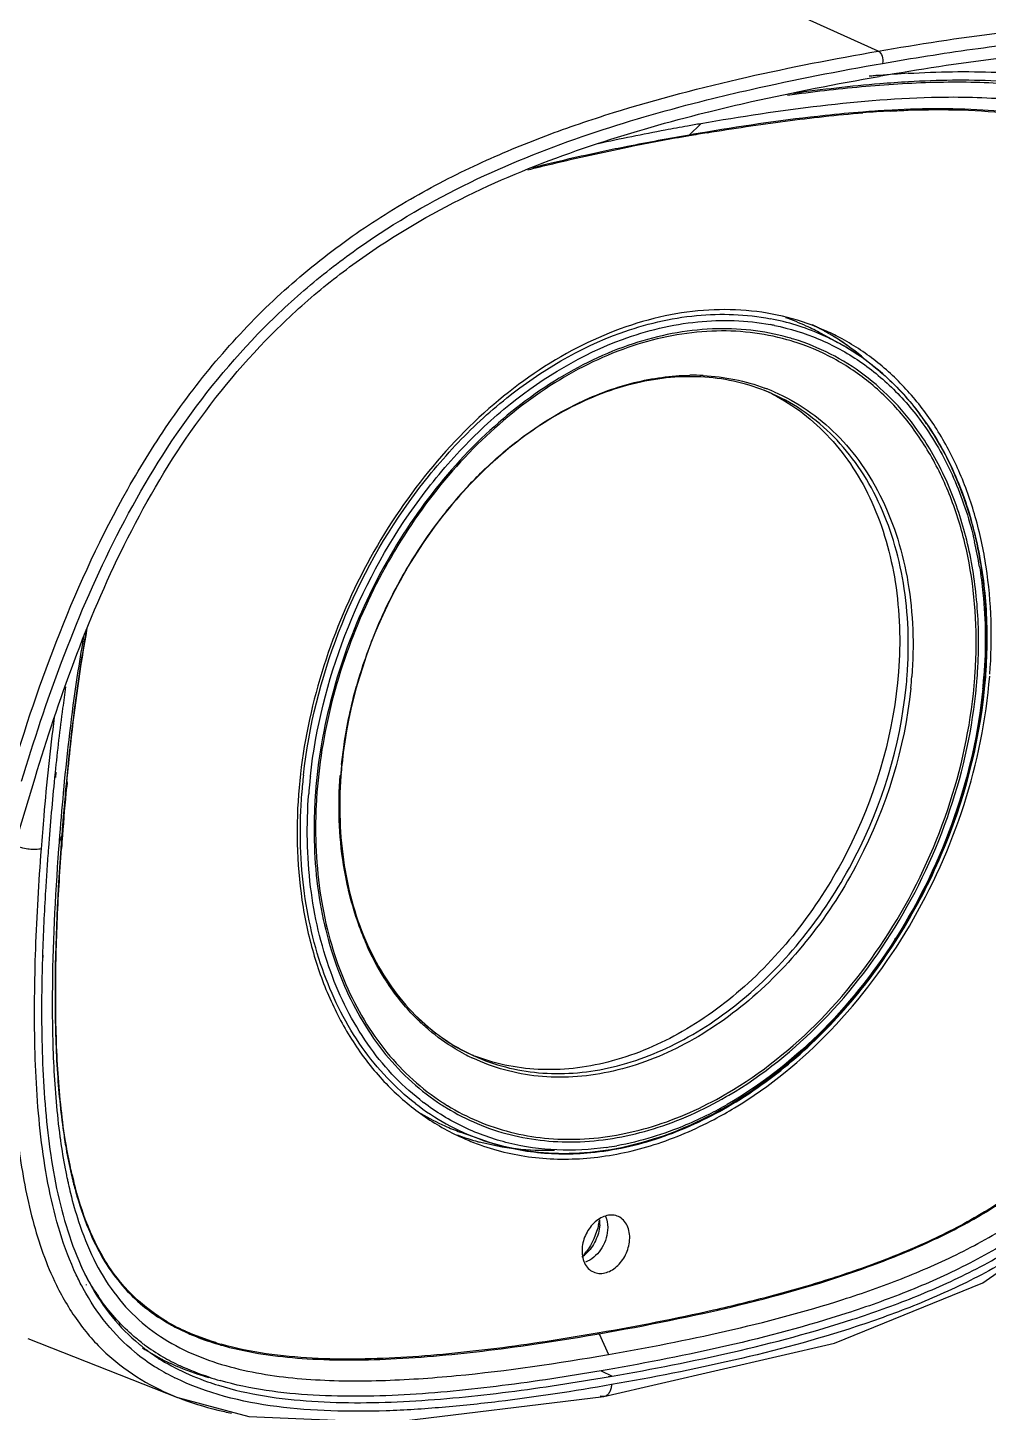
# Model space of a CAD drawing. Header units: millimetres. Extents: x 789 to 15176, y 607 to 3602.
# Drawn here: x 11409 to 11826, y 2578 to 3180 of the extents above; entities that cross this region are included whole.
import ezdxf

# ---------------------------------------------------------------- set-up
doc = ezdxf.new("R2010")
doc.units = ezdxf.units.MM
doc.layers.add('ASSEM_MEMBER_1', color=7, linetype='Continuous')

msp = doc.modelspace()

# ---------------------------------------------------------------- linework, layer by layer
at = {"layer": 'ASSEM_MEMBER_1', "color": 7, "linetype": 'Continuous'}
for p, q in [((11778.39, 3169.74), (11353.36, 3361.7)), ((11703.33, 3143.03), (11704.75, 3143.39)), ((11703.33, 3143.03), (11704.74, 3143.33)), ((11778.28, 3143.49), (11776.81, 3143.37)), ((11778.31, 3143.74), (11776.85, 3143.64)), ((11696.3, 3133.28), (11701.38, 3138.19)), ((11695.85, 3133.19), (11696.28, 3132.93)), ((11761.57, 3042.67), (11753.55, 3047.07)), ((11824.27, 2898.36), (11824.29, 2897.96)), ((11824.32, 2898.37), (11824.29, 2897.96)), ((11825.12, 2898.41), (11825.15, 2898.84)), ((11825.12, 2898.41), (11825.12, 2898.83)), ((11403.52, 2825.26), (11412.16, 2853.96)), ((11420.86, 2856.36), (11420.63, 2854.08)), ((11421.2, 2856.4), (11420.98, 2854.13)), ((11424.85, 2852.46), (11424.63, 2850.18)), ((11424.85, 2852.46), (11424.66, 2850.18)), ((11425.75, 2852.59), (11425.3, 2847.74)), ((11426.03, 2852.63), (11425.56, 2847.77)), ((11425.79, 2850), (11425.97, 2851.91)), ((11426.06, 2850.04), (11426.24, 2851.95)), ((11544.86, 2854.84), (11544.88, 2855.07)), ((11545.05, 2855.4), (11545, 2854.83)), ((11545.09, 2855.41), (11545.02, 2855.06)), ((11545.02, 2855.06), (11545.02, 2854.83)), ((11423.75, 2828.9), (11422.57, 2825.85)), ((11423.8, 2829.04), (11424.04, 2828.95)), ((11422.57, 2825.85), (11422.37, 2823.15)), ((11422.57, 2825.85), (11422.4, 2823.15)), ((11423.52, 2825.79), (11423.34, 2823.29)), ((11423.58, 2825.8), (11423.45, 2823.31)), ((11415.39, 2776.89), (11415.36, 2775.88)), ((11415.56, 2776.93), (11415.51, 2775.92)), ((11415.24, 2771.3), (11415.2, 2769.93)), ((11415.27, 2771.3), (11415.2, 2769.93)), ((11602.35, 2732.17), (11602.1, 2732.28)), ((11602.79, 2733.12), (11602.56, 2733.28)), ((11605.44, 2696.97), (11596.84, 2700.08)), ((11598.46, 2697.8), (11598.55, 2697.78)), ((11598.46, 2697.8), (11598.55, 2697.77)), ((11598.55, 2697.76), (11598.46, 2697.8)), ((11428.17, 2681.85), (11428.14, 2682)), ((11428.17, 2681.85), (11428.15, 2682.01)), ((11433.05, 2632.12), (11432.92, 2632.36)), ((11434.57, 2633.57), (11434.44, 2633.8)), ((11656.6, 2612.74), (11657.17, 2612.48)), ((11657.17, 2612.48), (11661.2, 2603.45)), ((11408.96, 2610.46), (11474.09, 2584.8)), ((11658.11, 2596.39), (11662.85, 2594.06)), ((11661.14, 2593.76), (11662.85, 2594.06)), ((11661.14, 2593.81), (11662.85, 2594.06)), ((11474.09, 2584.8), (11474.18, 2584.77)), ((11566.47, 2573.95), (11659.27, 2585.17)), ((11659.27, 2585.17), (11657.65, 2585.36))]:
    msp.add_line(p, q, dxfattribs=at)
for points in [[(11659.27, 2585.17), (11759.37, 2608.34), (11823.86, 2634.6), (11868.93, 2665.97), (11900.3, 2702.72), (11924.55, 2751.51), (11942.84, 2819.76), (11954.98, 2918)], [(11474.1, 2584.8), (11504.98, 2576.54), (11566.47, 2573.95)]]:
    msp.add_lwpolyline(points, dxfattribs=at)
for centre, radius, start, end in [((11827.63, 2570.83), 590.39, 94.93641, 95.17197), ((11826.28, 2586.48), 574.68, 94.71781, 94.93631), ((11822.33, 2636.31), 524.69, 93.37266, 94.73601), ((11812.65, 2623.21), 521.66, 93.93536, 94.50136), ((11810.8, 2647.65), 496.81, 93.13889, 94.50934), ((11809.96, 2662.78), 482, 93.34251, 93.76508), ((11911.53, 1928.99), 1227.33, 99.8592, 100.13355), ((11901.98, 1950.32), 1200.7, 99.49119, 99.86314), ((11888.75, 2024.46), 1125.39, 99.84636, 101.2375), ((11863.34, 2155.87), 991.22, 101.13408, 101.27681), ((11882.77, 2055.99), 1092.97, 99.82424, 101.12234), ((11902.18, 1948.71), 1201.99, 99.48817, 99.8634), ((11712.05, 2951.8), 103.5, 66.42319, 79.14271), ((11712.46, 2948.09), 104.58, 78.4971, 79.46297), ((11704.29, 2957.11), 102.56, 65.3073, 70.71727), ((11704.36, 2957.29), 102.37, 61.28175, 65.29993), ((11705.53, 2958.51), 102.35, 61.52018, 64.36683), ((11711.91, 2948.48), 99.56, 72.85479, 74.37494), ((11712.29, 2948.83), 100.18, 72.94658, 74.45751), ((11705.1, 2957.54), 103.41, 61.59513, 63.09761), ((11712.56, 2953.22), 102, 61.28191, 66.3678), ((11705.03, 2957.42), 103.56, 60.71487, 61.5952), ((11705.37, 2958.2), 102.7, 60.76348, 61.52112), ((11705.12, 2957.77), 103.2, 57.51767, 60.76113), ((11704.69, 2956.82), 104.24, 56.47598, 60.70916), ((11713.34, 2953.93), 103.31, 61.43566, 65.69393), ((11704.83, 2957.3), 103.75, 56.45198, 57.5192), ((11711.79, 2951.85), 103.57, 51.84781, 61.27206), ((11703.21, 2955.02), 106.54, 48.43413, 56.40625), ((11703.98, 2955.75), 105.53, 54.50099, 56.47876), ((11697.71, 2933.42), 95.48, 87.18983, 90.69569), ((11698.31, 2944.61), 83.51, 65.69583, 68.41143), ((11697.85, 2943.6), 84.61, 65.69159, 68.3361), ((11699.22, 2943.47), 85.28, 68.49249, 69.46425), ((11699.26, 2943.55), 85.19, 66.51176, 68.49218), ((11694.01, 2945.12), 84.81, 62.99169, 64.21752), ((11697.78, 2938.36), 123.12, 33.57238, 36.7546), ((11693.25, 2935.33), 128.56, 29.47196, 33.57878), ((11746.58, 2844.31), 200.09, 136.9939, 144.02251), ((11756.15, 2837.45), 211.86, 144.04236, 150.89474), ((11650.94, 2917.54), 173.74, 9.33848, 12.98846), ((11760.26, 2835.15), 216.58, 150.89232, 157.52129), ((11757.72, 2836.11), 213.86, 157.49651, 164.32994), ((11607.95, 2913.36), 212.98, 355.69778, 357.89598), ((11607.72, 2913.52), 214.25, 355.69778, 357.89598), ((11603.23, 2912.47), 188.26, 354.17846, 355.70066), ((11603.96, 2912.18), 189.58, 354.17846, 355.70066), ((11600.42, 2914.8), 224.5, 354.33684, 355.24535), ((11602.39, 2914.63), 222.52, 355.24601, 355.70295), ((11599.75, 2915.36), 226.01, 354.24565, 355.55179), ((11602.28, 2915.15), 223.47, 355.55393, 355.70315), ((11734.53, 2840.57), 190.2, 174.17983, 175.19244), ((11732.78, 2840.94), 188.3, 174.29765, 175.594), ((11734.88, 2840.74), 190.4, 174.13078, 174.29978), ((12594.62, 2736.2), 1179.89, 174.26622, 175.75076), ((11754.43, 2830.23), 227.08, 173.68557, 175.698), ((11754.22, 2830.2), 223.84, 174.33573, 175.70115), ((11755.91, 2830.04), 225.54, 173.96724, 174.33753), ((11757, 2829.92), 226.63, 173.70656, 173.96733), ((11732.76, 2840.72), 188.43, 175.19333, 175.63162), ((12629.21, 2735.86), 1209.98, 174.5784, 175.58609), ((12675.37, 2735.11), 1254.85, 174.74665, 175.71099), ((12622.82, 2739.56), 1202.39, 174.83853, 175.42083), ((11747.58, 2831.41), 214.25, 175.69778, 177.89598), ((11746.98, 2831.74), 212.98, 175.69778, 177.89598), ((12738.55, 2730.15), 1318.51, 175.41454, 175.7046), ((12773.26, 2724.38), 1354.49, 175.57095, 175.70353), ((12757.02, 2728.72), 1337.03, 175.70284, 175.83682), ((12743.51, 2729.79), 1323.2, 175.7019, 175.94854), ((12734.22, 2724.66), 1319.97, 175.69985, 176.10198), ((11676.61, 2834.33), 131.56, 195.32037, 200.46528), ((11668.65, 2831.35), 123.07, 200.46301, 203.80768), ((11575.38, 2917.92), 249.41, 327.38251, 327.73748), ((12248.59, 2750.39), 833.62, 178.24757, 178.56285), ((12137.23, 2752.82), 722.23, 178.64194, 180.41513), ((11638.72, 2809.48), 85.45, 242.0875, 244.31241), ((11637.19, 2809.27), 83.51, 242.88898, 245.69272), ((11637.7, 2810.4), 84.75, 242.99617, 245.6908), ((11638.67, 2809.37), 85.32, 244.31302, 244.62328), ((11633.9, 2812.01), 84.65, 247.84406, 248.48293), ((11633.91, 2812.03), 84.68, 248.48296, 249.39242), ((11643.98, 2796.42), 104.66, 231.78405, 232.01201), ((11643.8, 2796.19), 104.37, 232.01175, 232.89098), ((11627.03, 2863.47), 169.78, 299.96175, 300.33972), ((11626.78, 2863.56), 171.05, 300.0371, 300.44413), ((11640.43, 2793.5), 102.67, 232.08901, 250.07633), ((11631.8, 2796.6), 102.65, 239.51481, 246.08623), ((11643.19, 2795.88), 100.05, 237.00995, 238.51762), ((11643.21, 2796.41), 99.45, 237.05169, 238.56921), ((11627.93, 2859.54), 170.12, 296.85421, 299.93405), ((11624.91, 2861.33), 176.09, 297.82822, 301.16128), ((11631.69, 2796.39), 102.42, 246.09775, 250.1074), ((11703.41, 2735.87), 282.97, 187.68266, 188.00193), ((11676.07, 2731.92), 255.35, 187.97842, 190.78382), ((11674, 2736.19), 252.11, 188.6134, 188.99536), ((11631.96, 2795.6), 103.39, 249.45615, 249.78584), ((11631.98, 2795.63), 103.42, 249.78588, 250.67555), ((11640.1, 2791.76), 103.23, 245.69526, 246.11268), ((11631.99, 2795.67), 103.47, 250.67553, 251.09029), ((11640.16, 2791.89), 103.38, 246.11409, 249.88967), ((11631.85, 2795.58), 103.33, 251.20013, 254.97823), ((11632.25, 2796.47), 104.3, 251.14856, 254.9126), ((11640.22, 2792.07), 103.57, 249.88931, 250.38009), ((11642.6, 2818.49), 126.32, 278.115, 280.16563), ((11642.54, 2725.82), 221.27, 190.85597, 191.58026), ((11633.95, 2724.06), 212.5, 191.58159, 192.124), ((11627.44, 2722.67), 205.85, 192.1243, 192.61942), ((11614.34, 2724.83), 191.37, 192.95225, 193.1927), ((11611.19, 2724.09), 188.14, 193.19243, 193.52881), ((11612.08, 2724.39), 188.76, 193.02554, 193.55195), ((11606.33, 2722.92), 183.14, 193.52769, 194.11729), ((11605.94, 2722.91), 182.45, 193.55165, 194.14171), ((11626.62, 2666.76), 31.09, 347.4127, 350.47483), ((11641.06, 2660.97), 16.42, 355.64453, 3.58556), ((11640.65, 2658.85), 15.88, 306.41191, 312.58494), ((11626.66, 2666.03), 30.74, 320.19737, 324.15734), ((11627.3, 2665.51), 29.91, 318.46394, 320.18538), ((11516.22, 2680.37), 92.4, 211.63801, 213.87783), ((11514.97, 2695.28), 89.89, 239.67053, 245.77493), ((11510.54, 2672.38), 83.54, 230.43317, 230.83103), ((11510.84, 2672.75), 84.02, 230.83166, 231.85922), ((11509.3, 2675.08), 83.71, 232.58483, 233.61485), ((11509.11, 2683.55), 92.19, 236.91069, 242.80458), ((11511.74, 2678.52), 87.92, 233.66515, 239.87982), ((11526.36, 2724.92), 122.04, 252.91803, 254.0901), ((11526.46, 2725.22), 121.99, 252.92955, 254.10311), ((11528.26, 2731.61), 128.99, 254.09641, 255.81831), ((11510.85, 2671.88), 87.2, 230.62667, 231.5768), ((11511.25, 2672.4), 87.85, 231.58265, 238.38176), ((11507.49, 2705.82), 112.22, 248.06616, 248.74269), ((11507.05, 2708.78), 114.68, 249.01287, 249.50056), ((11511.94, 2688.88), 98.23, 242.75458, 243.23094), ((11516.59, 2686.86), 97.57, 239.87645, 244.84766), ((11514.53, 2694.16), 104.11, 243.26834, 247.61313), ((11515.77, 2679.73), 96.46, 238.37609, 243.60538), ((11527.7, 2715.39), 128.22, 251.83717, 254.07619), ((11528.18, 2708.91), 124.3, 250.65224, 252.96665)]:
    msp.add_arc(centre, radius, start, end, dxfattribs=at)
for points, knots in [([(11778.39, 3169.74), (11795.9, 3172.78), (11830.56, 3178.16), (11873.85, 3182.27), (11907.68, 3182.71), (11939.44, 3180.74), (11962.82, 3175.48), (11976.8, 3169.17)], [0, 0, 0, 0, 0.265636, 0.524008, 0.649155, 0.770787, 1, 1, 1, 1]), ([(11780.28, 3164.41), (11793.26, 3166.67), (11819.06, 3170.79), (11857.52, 3175.41), (11895.14, 3177.65), (11931.35, 3176.55), (11960.13, 3171.11), (11980.91, 3162.83), (11994.84, 3154.51), (12006.93, 3143.83), (12020.34, 3126.23), (12026.47, 3110.27), (12029.12, 3099.26)], [0, 0, 0, 0, 0.138544, 0.274587, 0.407015, 0.534363, 0.654796, 0.712423, 0.768696, 0.82448, 0.880975, 1, 1, 1, 1]), ([(11973.62, 3158.53), (11959.91, 3164.73), (11936.93, 3169.77), (11905.76, 3171.6), (11872.53, 3171.1), (11830.03, 3167.01), (11796.01, 3161.72), (11778.82, 3158.73)], [0, 0, 0, 0, 0.229031, 0.350684, 0.475938, 0.734356, 1, 1, 1, 1]), ([(11401.33, 2854.05), (11407.69, 2875.24), (11422.05, 2918.14), (11446.05, 2970.21), (11470.99, 3010.24), (11493.13, 3038.83), (11518.25, 3064.72), (11545.72, 3087.08), (11574.58, 3105.72), (11604.05, 3120.9), (11633.63, 3133.16), (11672.41, 3146.4), (11720.59, 3158.89), (11759.27, 3166.42), (11778.39, 3169.74)], [0, 0, 0, 0, 0.125757, 0.256877, 0.324694, 0.393423, 0.462025, 0.52925, 0.594283, 0.656951, 0.717429, 0.776099, 0.889703, 1, 1, 1, 1]), ([(11703.95, 3148.52), (11710.33, 3150.12), (11735.63, 3156.12), (11761.15, 3161.09), (11780.28, 3164.41)], [0, 0, 0, 0, 0.253265, 1, 1, 1, 1]), ([(11778.39, 3169.74), (11779.22, 3169.36), (11780.39, 3167.48), (11780.54, 3165.44), (11780.28, 3164.41)], [0, 0, 0, 0, 0.462309, 1, 1, 1, 1]), ([(11704.75, 3143.39), (11710.95, 3144.93), (11735.5, 3150.71), (11760.27, 3155.51), (11778.82, 3158.73)], [0, 0, 0, 0, 0.253219, 1, 1, 1, 1]), ([(11791.46, 3160.1), (11804.22, 3160.84), (11829.48, 3161.36), (11854.74, 3158.61), (11866.88, 3155.81)], [0, 0, 0, 0, 0.506452, 1, 1, 1, 1]), ([(11739, 3150.63), (11749.66, 3152.09), (11770.9, 3154.59), (11802.71, 3156.65), (11834.08, 3156.23), (11854.71, 3153.4), (11864.67, 3150.98)], [0, 0, 0, 0, 0.255569, 0.508041, 0.75648, 1, 1, 1, 1]), ([(11791.61, 3156.39), (11787.44, 3156.15), (11770.69, 3154.97), (11753.99, 3153.06), (11741.48, 3151.35)], [0, 0, 0, 0, 0.248307, 1, 1, 1, 1]), ([(11866.54, 3151.91), (11860.54, 3153.33), (11848.28, 3155.44), (11823.25, 3157.47), (11804.27, 3157.11), (11791.61, 3156.39)], [0, 0, 0, 0, 0.245712, 0.494446, 1, 1, 1, 1]), ([(11406.32, 2852.52), (11411.57, 2869.96), (11423.17, 2905.12), (11445.32, 2957.17), (11474.57, 3007.63), (11506.25, 3045.63), (11535.56, 3071.88), (11566.05, 3094.34), (11605.97, 3116.35), (11655, 3135.17), (11687.78, 3144.47), (11703.95, 3148.52)], [0, 0, 0, 0, 0.12284, 0.249665, 0.381092, 0.51507, 0.581392, 0.646253, 0.770304, 0.887535, 1, 1, 1, 1]), ([(11804.83, 3149.61), (11787.62, 3149.32), (11752.96, 3146.43), (11718.63, 3141.19), (11701.38, 3138.19)], [0, 0, 0, 0, 0.495668, 1, 1, 1, 1]), ([(11848.66, 3147.09), (11845.08, 3147.64), (11830.53, 3149.42), (11815.85, 3149.8), (11804.83, 3149.61)], [0, 0, 0, 0, 0.247493, 1, 1, 1, 1]), ([(11412.16, 2853.96), (11417.28, 2870.98), (11428.61, 2905.34), (11450.18, 2956.26), (11478.7, 3005.73), (11509.75, 3042.98), (11538.55, 3068.64), (11568.49, 3090.49), (11607.6, 3111.82), (11655.54, 3130.05), (11687.55, 3139.09), (11703.33, 3143.03)], [0, 0, 0, 0, 0.122663, 0.249405, 0.380965, 0.515309, 0.581805, 0.646746, 0.770722, 0.887756, 1, 1, 1, 1]), ([(11771.71, 3143.26), (11766.26, 3142.84), (11743.59, 3140.71), (11721.05, 3137.44), (11703.99, 3134.59)], [0, 0, 0, 0, 0.240081, 1, 1, 1, 1]), ([(11704.04, 3134.25), (11715.32, 3136.14), (11737.82, 3139.55), (11760.45, 3142.03), (11771.74, 3142.92)], [0, 0, 0, 0, 0.502551, 1, 1, 1, 1]), ([(11859.79, 3138.43), (11854.18, 3139.99), (11842.25, 3142.44), (11816.22, 3145.11), (11795.83, 3144.78), (11781.86, 3143.96)], [0, 0, 0, 0, 0.222842, 0.46459, 1, 1, 1, 1]), ([(11783.59, 3143.71), (11786.2, 3143.85), (11796.57, 3144.33), (11806.96, 3144.42), (11814.73, 3144.17)], [0, 0, 0, 0, 0.251556, 1, 1, 1, 1]), ([(11814.73, 3144.17), (11822.36, 3143.93), (11837.5, 3142.87), (11852.46, 3140.09), (11859.7, 3138.07)], [0, 0, 0, 0, 0.503918, 1, 1, 1, 1]), ([(11695.59, 3137.17), (11692.36, 3136.6), (11679.38, 3134.22), (11666.45, 3131.61), (11656.78, 3129.48)], [0, 0, 0, 0, 0.24907, 1, 1, 1, 1]), ([(11626.14, 3118.13), (11629.75, 3119.06), (11644.14, 3122.63), (11658.62, 3125.78), (11669.5, 3127.95)], [0, 0, 0, 0, 0.251456, 1, 1, 1, 1]), ([(11669.44, 3128.28), (11665.94, 3127.58), (11652.16, 3124.75), (11638.45, 3121.6), (11628.27, 3119.02)], [0, 0, 0, 0, 0.253499, 1, 1, 1, 1]), ([(11755.87, 3048.08), (11750.43, 3050.54), (11739.02, 3054.54), (11720.97, 3057.54), (11702.21, 3057.54), (11676.24, 3053.48), (11643.56, 3040.63), (11607.58, 3015.02), (11576.04, 2980.58), (11542.66, 2926.21), (11528.99, 2878.58), (11526.6, 2846.78)], [0, 0, 0, 0, 0.051242, 0.103182, 0.156446, 0.211534, 0.328127, 0.454041, 0.587761, 0.726186, 1, 1, 1, 1]), ([(11666.34, 3047.24), (11677, 3051.11), (11698.68, 3056.31), (11721.05, 3055.47), (11731.54, 3053.45)], [0, 0, 0, 0, 0.51501, 1, 1, 1, 1]), ([(11667.29, 3044.48), (11677.8, 3048.33), (11699.16, 3053.54), (11721.22, 3052.83), (11731.58, 3050.9)], [0, 0, 0, 0, 0.515046, 1, 1, 1, 1]), ([(11733.31, 3050.56), (11739.9, 3049.22), (11752.84, 3045.25), (11770.73, 3035.49), (11786.58, 3022.21), (11795.38, 3011.41), (11799.34, 3005.61)], [0, 0, 0, 0, 0.246545, 0.492515, 0.742357, 1, 1, 1, 1]), ([(11528.73, 2855.21), (11531.07, 2876.34), (11541.64, 2918.34), (11567.12, 2965.79), (11593.91, 2998.56), (11622.95, 3025.59), (11648.55, 3040.79), (11666.34, 3047.24)], [0, 0, 0, 0, 0.258048, 0.519158, 0.646796, 0.770273, 1, 1, 1, 1]), ([(11531.73, 2854.77), (11534.03, 2875.61), (11544.43, 2917.05), (11569.52, 2963.88), (11595.91, 2996.25), (11624.52, 3022.99), (11649.75, 3038.04), (11667.29, 3044.48)], [0, 0, 0, 0, 0.257946, 0.519, 0.646641, 0.770146, 1, 1, 1, 1]), ([(11739.13, 3045.35), (11733.88, 3046.81), (11722.98, 3048.9), (11700.21, 3049.63), (11670.5, 3043.78), (11636.24, 3027.12), (11604.5, 3001.84), (11576.95, 2969.39), (11555.06, 2931.56), (11540.01, 2890.45), (11535, 2861.74), (11533.93, 2847.49)], [0, 0, 0, 0, 0.051195, 0.103534, 0.213119, 0.331213, 0.457818, 0.591181, 0.728364, 0.865828, 1, 1, 1, 1]), ([(11738.73, 3044.36), (11733.5, 3045.82), (11722.67, 3047.92), (11700.02, 3048.68), (11670.48, 3042.89), (11636.4, 3026.34), (11604.82, 3001.22), (11577.41, 2968.96), (11555.63, 2931.34), (11540.66, 2890.45), (11535.67, 2861.9), (11534.6, 2847.72)], [0, 0, 0, 0, 0.051192, 0.103526, 0.213094, 0.331174, 0.457773, 0.591139, 0.728334, 0.865814, 1, 1, 1, 1]), ([(11796.81, 3003.12), (11793.39, 3008.1), (11785.91, 3017.44), (11772.7, 3029.3), (11757.9, 3038.58), (11747.16, 3042.92), (11741.67, 3044.6)], [0, 0, 0, 0, 0.25775, 0.50833, 0.754637, 1, 1, 1, 1]), ([(11826.88, 2898.98), (11828.04, 2914.52), (11827.42, 2937.74), (11821.11, 2967.2), (11813.95, 2987.32), (11804.39, 3005.48), (11792.58, 3021.36), (11778.72, 3034.66), (11768.21, 3041.69), (11762.74, 3044.67)], [0, 0, 0, 0, 0.278324, 0.410283, 0.536943, 0.658471, 0.775448, 0.888848, 1, 1, 1, 1]), ([(11820.79, 2905.54), (11821.38, 2921.49), (11819.56, 2945.24), (11810.87, 2974.71), (11801.69, 2994.32), (11789.9, 3011.42), (11775.7, 3025.66), (11759.42, 3036.68), (11747.41, 3041.72), (11741.26, 3043.62)], [0, 0, 0, 0, 0.279736, 0.411291, 0.537001, 0.657411, 0.77361, 0.887171, 1, 1, 1, 1]), ([(11800.46, 3006.49), (11795.42, 3014.02), (11783.85, 3027.84), (11769.26, 3038.46), (11761.57, 3042.67)], [0, 0, 0, 0, 0.508374, 1, 1, 1, 1]), ([(11775.77, 3033.3), (11777.69, 3031.79), (11785.26, 3025.42), (11791.96, 3018.01), (11796.42, 3012.03)], [0, 0, 0, 0, 0.24632, 1, 1, 1, 1]), ([(11729.04, 3022.26), (11724.67, 3023.98), (11715.55, 3026.73), (11696.18, 3029.21), (11670.38, 3026.27), (11640.09, 3013.83), (11611.61, 2993.38), (11586.52, 2966.12), (11559.59, 2923.11), (11548.08, 2885.49), (11545.48, 2860.21)], [0, 0, 0, 0, 0.050816, 0.102496, 0.210398, 0.327062, 0.45301, 0.58669, 0.725126, 1, 1, 1, 1]), ([(11664.31, 3023.37), (11666.98, 3024.25), (11677.48, 3027.28), (11688.44, 3028.8), (11696.55, 3028.9)], [0, 0, 0, 0, 0.257683, 1, 1, 1, 1]), ([(11702.39, 3028.79), (11706.98, 3028.56), (11716.08, 3027.44), (11724.9, 3024.92), (11729.14, 3023.33)], [0, 0, 0, 0, 0.503943, 1, 1, 1, 1]), ([(11646.66, 3016.1), (11648.11, 3016.82), (11653.86, 3019.56), (11659.8, 3021.9), (11664.31, 3023.37)], [0, 0, 0, 0, 0.254312, 1, 1, 1, 1]), ([(11732.52, 3020.68), (11737.15, 3018.32), (11746.07, 3012.68), (11757.86, 3001.83), (11767.92, 2988.76), (11779.02, 2968.32), (11787.45, 2938.34), (11788.17, 2913.04), (11787.2, 2900.05)], [0, 0, 0, 0, 0.111264, 0.224623, 0.3415, 0.462947, 0.721095, 1, 1, 1, 1]), ([(11790.96, 2898.35), (11791.96, 2911.74), (11791.32, 2931.74), (11785.49, 2956.98), (11778.94, 2974.06), (11770.22, 2989.31), (11759.51, 3002.42), (11746.99, 3013.12), (11737.56, 3018.51), (11732.68, 3020.71)], [0, 0, 0, 0, 0.279406, 0.411448, 0.537891, 0.658998, 0.775519, 0.888659, 1, 1, 1, 1]), ([(11733.21, 3021.68), (11738.19, 3019.52), (11747.84, 3014.17), (11760.68, 3003.45), (11771.67, 2990.24), (11780.62, 2974.83), (11787.36, 2957.51), (11793.36, 2931.9), (11794.03, 2911.57), (11793.01, 2897.97)], [0, 0, 0, 0, 0.111399, 0.2245, 0.340936, 0.461958, 0.588352, 0.720402, 1, 1, 1, 1]), ([(11626.11, 3003.64), (11627.77, 3004.83), (11634.37, 3009.38), (11641.32, 3013.43), (11646.66, 3016.1)], [0, 0, 0, 0, 0.254803, 1, 1, 1, 1]), ([(11600.26, 2980.79), (11602.27, 2982.93), (11610.32, 2991.16), (11619.15, 2998.63), (11626.11, 3003.64)], [0, 0, 0, 0, 0.255185, 1, 1, 1, 1]), ([(11821.83, 2905.66), (11822.16, 2914.77), (11821.66, 2932.69), (11817.19, 2958.57), (11809.13, 2982.29), (11801.27, 2996.6), (11796.81, 3003.12)], [0, 0, 0, 0, 0.267836, 0.524128, 0.768051, 1, 1, 1, 1]), ([(11799.34, 3005.61), (11804.23, 2998.44), (11812.74, 2982.61), (11818.17, 2965.51), (11820.23, 2956.59)], [0, 0, 0, 0, 0.48646, 1, 1, 1, 1]), ([(11825.15, 2898.84), (11825.88, 2908.84), (11826, 2928.55), (11821.92, 2957.14), (11813.67, 2983.42), (11805.28, 2999.28), (11800.46, 3006.49)], [0, 0, 0, 0, 0.267904, 0.524349, 0.768287, 1, 1, 1, 1]), ([(11805.17, 2998.59), (11806.74, 2995.83), (11812.76, 2984.23), (11817.15, 2971.82), (11819.61, 2962.25)], [0, 0, 0, 0, 0.243003, 1, 1, 1, 1]), ([(11819.61, 2962.25), (11820.02, 2960.66), (11821.58, 2954.2), (11822.77, 2947.64), (11823.46, 2942.68)], [0, 0, 0, 0, 0.246705, 1, 1, 1, 1]), ([(11822.37, 2945.73), (11823, 2941.93), (11825.08, 2926.24), (11825.19, 2910.31), (11824.32, 2898.37)], [0, 0, 0, 0, 0.24354, 1, 1, 1, 1]), ([(11823.46, 2942.68), (11823.95, 2939.14), (11825.56, 2924.59), (11825.54, 2909.87), (11824.71, 2898.84)], [0, 0, 0, 0, 0.244224, 1, 1, 1, 1]), ([(11434.36, 2917.82), (11433.44, 2912.62), (11429.88, 2890.98), (11427.32, 2869.17), (11425.75, 2852.59)], [0, 0, 0, 0, 0.240615, 1, 1, 1, 1]), ([(11425.97, 2851.91), (11426.49, 2857.49), (11428.78, 2879.94), (11431.85, 2902.33), (11434.86, 2919.03)], [0, 0, 0, 0, 0.248356, 1, 1, 1, 1]), ([(11433.46, 2916.58), (11432.5, 2911.24), (11428.97, 2889.95), (11426.42, 2868.52), (11424.85, 2852.46)], [0, 0, 0, 0, 0.251736, 1, 1, 1, 1]), ([(11657.17, 2612.48), (11677.61, 2616.03), (11717.11, 2623.9), (11764.73, 2637.46), (11799.37, 2651.42), (11822.57, 2663.26), (11843.17, 2676.93), (11861.09, 2692.55), (11876.4, 2710.47), (11889.27, 2731.18), (11900.1, 2754.98), (11909.14, 2782.05), (11916.44, 2812.24), (11924.36, 2857.37), (11927.91, 2892.67), (11929.73, 2916.85)], [0, 0, 0, 0, 0.135017, 0.261963, 0.321501, 0.377898, 0.431135, 0.482048, 0.532087, 0.583946, 0.640206, 0.70192, 0.769431, 0.842169, 1, 1, 1, 1]), ([(11929.44, 2916.8), (11927.92, 2896.55), (11924.97, 2866.07), (11918.68, 2825.57), (11912.3, 2795.05), (11903.55, 2764.79), (11891.53, 2735.51), (11875.28, 2708.66), (11854.56, 2686.27), (11831.22, 2668.72), (11806.73, 2655.18), (11781.87, 2644.49), (11756.91, 2635.83), (11731.93, 2628.65), (11698.82, 2620.58), (11673.84, 2615.72), (11657.2, 2612.83)], [0, 0, 0, 0, 0.132355, 0.199347, 0.26702, 0.335431, 0.404332, 0.472695, 0.538778, 0.601798, 0.662183, 0.720699, 0.777934, 0.834266, 0.889953, 1, 1, 1, 1]), ([(11945.46, 2916.74), (11943.87, 2895.56), (11940.76, 2863.7), (11934.07, 2821.35), (11927.23, 2789.45), (11917.87, 2757.86), (11907.16, 2732.38), (11896.43, 2713.11), (11884.29, 2695.2), (11866.64, 2675.53), (11842.47, 2656.66), (11817, 2641.98), (11791.04, 2630.44), (11756.52, 2618.16), (11713.1, 2606.68), (11678.1, 2599.85), (11660.7, 2596.82)], [0, 0, 0, 0, 0.132166, 0.199088, 0.266707, 0.335058, 0.403859, 0.438184, 0.472186, 0.538372, 0.601627, 0.662234, 0.72088, 0.778162, 0.890107, 1, 1, 1, 1]), ([(11661.2, 2603.45), (11678.24, 2606.41), (11712.5, 2613.1), (11755.03, 2624.24), (11788.85, 2636.14), (11814.28, 2647.27), (11839.29, 2661.41), (11863.06, 2679.65), (11884.11, 2702.77), (11900.8, 2730.24), (11913.22, 2760.18), (11922.3, 2791.13), (11928.92, 2822.38), (11935.42, 2863.85), (11938.45, 2895.05), (11940.01, 2915.79)], [0, 0, 0, 0, 0.109969, 0.22194, 0.279202, 0.337788, 0.398295, 0.461446, 0.527589, 0.595903, 0.664753, 0.733137, 0.800784, 0.86774, 1, 1, 1, 1]), ([(11952.22, 2916.49), (11950.59, 2894.86), (11947.4, 2862.32), (11940.51, 2819.13), (11933.47, 2786.68), (11923.84, 2754.66), (11910.8, 2723.82), (11893.53, 2695.56), (11872.12, 2671.41), (11847.81, 2652.06), (11822.06, 2636.9), (11795.68, 2624.96), (11760.49, 2612.25), (11716.13, 2600.44), (11680.36, 2593.43), (11662.57, 2590.34)], [0, 0, 0, 0, 0.132681, 0.199766, 0.26743, 0.335631, 0.404014, 0.471646, 0.53729, 0.600293, 0.660889, 0.719652, 0.777125, 0.889551, 1, 1, 1, 1]), ([(11662.85, 2594.06), (11680.34, 2597.1), (11715.53, 2603.98), (11759.19, 2615.53), (11793.89, 2627.93), (11819.98, 2639.57), (11845.58, 2654.39), (11869.85, 2673.43), (11891.28, 2697.37), (11908.47, 2725.55), (11921.35, 2756.23), (11930.8, 2787.98), (11937.69, 2820.05), (11944.43, 2862.63), (11947.56, 2894.67), (11949.16, 2915.96)], [0, 0, 0, 0, 0.109883, 0.221828, 0.279122, 0.337789, 0.398427, 0.461711, 0.527911, 0.596169, 0.664961, 0.733311, 0.800929, 0.867847, 1, 1, 1, 1]), ([(11787.2, 2900.05), (11785.28, 2874.57), (11774.51, 2836.38), (11748.19, 2792.47), (11723.27, 2764.36), (11694.7, 2743.04), (11664.08, 2729.78), (11637.81, 2726.28), (11617.98, 2728.44), (11608.6, 2731.08), (11604.11, 2732.77)], [0, 0, 0, 0, 0.272637, 0.410652, 0.54434, 0.670658, 0.787974, 0.896697, 0.9488, 1, 1, 1, 1]), ([(11545.31, 2859.85), (11545.6, 2862.69), (11547.03, 2874.15), (11549.46, 2885.49), (11551.81, 2893.87)], [0, 0, 0, 0, 0.246809, 1, 1, 1, 1]), ([(11824.69, 2898.51), (11822.35, 2867.99), (11809.44, 2822.28), (11777.98, 2769.64), (11748.19, 2735.9), (11714.06, 2710.21), (11682.9, 2696.54), (11657.9, 2691.32), (11639.74, 2690.25), (11622.12, 2691.98), (11610.85, 2695.01), (11605.44, 2696.97)], [0, 0, 0, 0, 0.272371, 0.410248, 0.543857, 0.670182, 0.787577, 0.843084, 0.896691, 0.948814, 1, 1, 1, 1]), ([(11712.79, 2716.94), (11727.62, 2725.62), (11755.63, 2748.2), (11788.57, 2791.76), (11811.52, 2842.51), (11818.96, 2879.14), (11820.33, 2897.38)], [0, 0, 0, 0, 0.237193, 0.489607, 0.747572, 1, 1, 1, 1]), ([(11713.45, 2716.09), (11728.34, 2724.84), (11756.44, 2747.56), (11789.5, 2791.35), (11812.53, 2842.34), (11819.99, 2879.13), (11821.37, 2897.45)], [0, 0, 0, 0, 0.237263, 0.489685, 0.747613, 1, 1, 1, 1]), ([(11716.03, 2710.64), (11731.29, 2719.86), (11760.06, 2743.55), (11793.93, 2788.83), (11817.57, 2841.38), (11825.32, 2879.25), (11826.81, 2898.12)], [0, 0, 0, 0, 0.237688, 0.490086, 0.747766, 1, 1, 1, 1]), ([(11425.45, 2893.55), (11424.99, 2890.44), (11423.27, 2878.07), (11421.82, 2865.67), (11420.86, 2856.36)], [0, 0, 0, 0, 0.25093, 1, 1, 1, 1]), ([(11792.56, 2892.95), (11789.91, 2866.94), (11777.91, 2828.24), (11749.77, 2784.33), (11723.58, 2756.78), (11693.93, 2736.51), (11667.16, 2726.57), (11645.97, 2723.67), (11630.7, 2723.96), (11616.02, 2726.68), (11606.76, 2730.09), (11602.35, 2732.17)], [0, 0, 0, 0, 0.275182, 0.413588, 0.546979, 0.672424, 0.788596, 0.843546, 0.896738, 0.948681, 1, 1, 1, 1]), ([(11602.82, 2733.16), (11607.21, 2731.18), (11616.41, 2727.94), (11630.96, 2725.45), (11646.07, 2725.35), (11667.01, 2728.44), (11693.42, 2738.49), (11722.62, 2758.7), (11748.41, 2786.03), (11776.09, 2829.47), (11787.9, 2867.69), (11790.51, 2893.37)], [0, 0, 0, 0, 0.051292, 0.10326, 0.156513, 0.211543, 0.32788, 0.453421, 0.586804, 0.725111, 1, 1, 1, 1]), ([(11653.54, 2691.18), (11663.69, 2692.14), (11684.42, 2696.75), (11714.08, 2710.49), (11742.13, 2730.61), (11767.51, 2756.28), (11789.29, 2786.52), (11812.26, 2830.99), (11822.12, 2867.95), (11824.62, 2892.7)], [0, 0, 0, 0, 0.107869, 0.222471, 0.343925, 0.471321, 0.602976, 0.736702, 1, 1, 1, 1]), ([(11823.83, 2892.64), (11821.95, 2873.74), (11813.38, 2835.98), (11796.6, 2801.13), (11786.28, 2784.79)], [0, 0, 0, 0, 0.495669, 1, 1, 1, 1]), ([(11414.92, 2823.1), (11415.28, 2827.86), (11416.81, 2846.97), (11418.79, 2866.04), (11420.64, 2880.32)], [0, 0, 0, 0, 0.248987, 1, 1, 1, 1]), ([(11544.51, 2855.06), (11543.57, 2842.12), (11544.34, 2816.9), (11552.81, 2787.04), (11563.9, 2766.68), (11573.95, 2753.67), (11585.71, 2742.86), (11594.61, 2737.24), (11599.22, 2734.89)], [0, 0, 0, 0, 0.278838, 0.536945, 0.658397, 0.775293, 0.888689, 1, 1, 1, 1]), ([(11549.73, 2799.57), (11548.54, 2803.87), (11544.49, 2821.99), (11543.81, 2840.79), (11544.86, 2854.84)], [0, 0, 0, 0, 0.240476, 1, 1, 1, 1]), ([(11545, 2854.83), (11544.05, 2841.89), (11544.78, 2816.7), (11553.17, 2786.86), (11564.17, 2766.55), (11574.12, 2753.6), (11585.76, 2742.86), (11594.57, 2737.27), (11599.13, 2734.94)], [0, 0, 0, 0, 0.279997, 0.538575, 0.659926, 0.776485, 0.889341, 1, 1, 1, 1]), ([(11526.6, 2846.78), (11525.37, 2830.47), (11526.15, 2806.09), (11533.25, 2775.34), (11541.25, 2754.52), (11551.86, 2735.94), (11564.92, 2719.96), (11580.18, 2706.93), (11591.67, 2700.36), (11597.61, 2697.67)], [0, 0, 0, 0, 0.279404, 0.41145, 0.537891, 0.658999, 0.77552, 0.888659, 1, 1, 1, 1]), ([(11577.34, 2712.49), (11572.96, 2715.89), (11564.63, 2723.49), (11549.98, 2741.52), (11536.05, 2769.05), (11527.4, 2806.85), (11526.97, 2833.6), (11528, 2847.26)], [0, 0, 0, 0, 0.111471, 0.225858, 0.46593, 0.72423, 1, 1, 1, 1]), ([(11579.23, 2714.2), (11574.95, 2717.57), (11566.79, 2725.1), (11552.46, 2742.91), (11538.86, 2770.04), (11530.41, 2807.23), (11530, 2833.54), (11531.01, 2846.98)], [0, 0, 0, 0, 0.111496, 0.225927, 0.466075, 0.72436, 1, 1, 1, 1]), ([(11534.14, 2839.56), (11533.66, 2826.3), (11535.15, 2800.49), (11545.38, 2764.47), (11560.52, 2738.82), (11575.96, 2722.55), (11584.61, 2715.88), (11589.12, 2712.96)], [0, 0, 0, 0, 0.276359, 0.53418, 0.773602, 0.888029, 1, 1, 1, 1]), ([(11533.47, 2839.28), (11532.98, 2825.95), (11534.47, 2800), (11544.76, 2763.78), (11559.97, 2737.99), (11575.48, 2721.61), (11584.18, 2714.91), (11588.71, 2711.96)], [0, 0, 0, 0, 0.276345, 0.534165, 0.773595, 0.888028, 1, 1, 1, 1]), ([(11414.92, 2823.1), (11414.13, 2822.96), (11412.37, 2822.82), (11409.67, 2822.93), (11407.07, 2823.33), (11405.46, 2823.8), (11404.79, 2824.09)], [0, 0, 0, 0, 0.232352, 0.513393, 0.78685, 1, 1, 1, 1]), ([(11423.04, 2656.39), (11421.11, 2662.64), (11417.92, 2675.57), (11413.68, 2702.45), (11411.59, 2737.35), (11412.12, 2779.99), (11413.83, 2808.67), (11414.92, 2823.1)], [0, 0, 0, 0, 0.117069, 0.237665, 0.486292, 0.741257, 1, 1, 1, 1]), ([(11422.37, 2823.15), (11420.83, 2802.03), (11419.23, 2770.47), (11419.92, 2728.69), (11421.61, 2708.14), (11422.98, 2698.04)], [0, 0, 0, 0, 0.50693, 0.755996, 1, 1, 1, 1]), ([(11423.34, 2823.29), (11421.75, 2800.8), (11420.23, 2768.18), (11421.48, 2726.49), (11423.37, 2707.41), (11424.73, 2698.43)], [0, 0, 0, 0, 0.540716, 0.782184, 1, 1, 1, 1]), ([(11425.28, 2696.81), (11423.67, 2706.96), (11421.65, 2727.7), (11420.86, 2759.16), (11421.61, 2791.12), (11422.86, 2812.53), (11423.62, 2823.27)], [0, 0, 0, 0, 0.243321, 0.492329, 0.744954, 1, 1, 1, 1]), ([(11417.31, 2814.39), (11417.1, 2811.26), (11416.29, 2798.77), (11415.69, 2786.26), (11415.39, 2776.89)], [0, 0, 0, 0, 0.250865, 1, 1, 1, 1]), ([(11566.68, 2762.72), (11565.66, 2764.18), (11561.66, 2770.22), (11558.27, 2776.67), (11556.06, 2781.68)], [0, 0, 0, 0, 0.245382, 1, 1, 1, 1]), ([(11785.45, 2783.48), (11775.96, 2768.64), (11754.44, 2741.69), (11727.17, 2720.38), (11712.82, 2712.12)], [0, 0, 0, 0, 0.515366, 1, 1, 1, 1]), ([(11583.16, 2744.54), (11581.63, 2745.84), (11575.55, 2751.35), (11570.23, 2757.66), (11566.68, 2762.72)], [0, 0, 0, 0, 0.246058, 1, 1, 1, 1]), ([(11401.8, 2757.39), (11401.72, 2746.47), (11402.04, 2724.82), (11404.64, 2692.79), (11410.26, 2662.05), (11417.02, 2642.58), (11421.43, 2633.6)], [0, 0, 0, 0, 0.259217, 0.514188, 0.762361, 1, 1, 1, 1]), ([(11415.02, 2747.58), (11415.13, 2734.08), (11416.18, 2707.53), (11420.93, 2674.93), (11428.15, 2650.63), (11435.47, 2634.09), (11445.07, 2619.59), (11453.06, 2611.5), (11457.33, 2607.97)], [0, 0, 0, 0, 0.26964, 0.52993, 0.654735, 0.77473, 0.889543, 1, 1, 1, 1]), ([(11598.72, 2733.98), (11597.35, 2734.71), (11591.88, 2737.8), (11586.76, 2741.49), (11583.16, 2744.54)], [0, 0, 0, 0, 0.248746, 1, 1, 1, 1]), ([(11590.94, 2710.56), (11595.19, 2707.96), (11604.11, 2703.38), (11618.43, 2698.6), (11633.47, 2695.98), (11654.52, 2695.4), (11681.88, 2700.43), (11702.41, 2709.7), (11712.4, 2715.48)], [0, 0, 0, 0, 0.117271, 0.234754, 0.353665, 0.47511, 0.728508, 1, 1, 1, 1]), ([(11591.35, 2711.56), (11595.57, 2708.98), (11604.42, 2704.44), (11618.62, 2699.71), (11633.54, 2697.11), (11654.41, 2696.53), (11681.54, 2701.5), (11701.91, 2710.66), (11711.82, 2716.38)], [0, 0, 0, 0, 0.117285, 0.234787, 0.353715, 0.47517, 0.728562, 1, 1, 1, 1]), ([(11660.43, 2693.43), (11653.27, 2692.41), (11638.96, 2691.63), (11617.91, 2694.56), (11598.19, 2701.56), (11586.33, 2708.8), (11580.83, 2712.96)], [0, 0, 0, 0, 0.258177, 0.508088, 0.753809, 1, 1, 1, 1]), ([(11704.77, 2707.77), (11701.53, 2706.13), (11688.77, 2700.19), (11675.17, 2695.99), (11664.9, 2694.15)], [0, 0, 0, 0, 0.25842, 1, 1, 1, 1]), ([(11605.44, 2694.51), (11613.19, 2691.75), (11629.68, 2688.02), (11655.5, 2688.19), (11681.85, 2693.97), (11698.8, 2701.21), (11707.12, 2705.6)], [0, 0, 0, 0, 0.23479, 0.477222, 0.731509, 1, 1, 1, 1]), ([(11424.99, 2696.77), (11425.19, 2695.49), (11426.02, 2690.52), (11427, 2685.58), (11427.84, 2681.94)], [0, 0, 0, 0, 0.257714, 1, 1, 1, 1]), ([(11428.14, 2682), (11427.86, 2683.22), (11426.78, 2688.13), (11425.88, 2693.08), (11425.28, 2696.81)], [0, 0, 0, 0, 0.247933, 1, 1, 1, 1]), ([(11637.73, 2692.11), (11632.19, 2691.92), (11621.18, 2692.31), (11610.35, 2694.35), (11605.1, 2695.76)], [0, 0, 0, 0, 0.505233, 1, 1, 1, 1]), ([(11605.44, 2696.97), (11612.97, 2694.25), (11628.95, 2690.5), (11645.34, 2690.4), (11653.54, 2691.18)], [0, 0, 0, 0, 0.492765, 1, 1, 1, 1]), ([(11426.57, 2677.7), (11426.88, 2676.29), (11428.18, 2670.76), (11429.73, 2665.28), (11431.06, 2661.24)], [0, 0, 0, 0, 0.252855, 1, 1, 1, 1]), ([(11428.73, 2678.25), (11429.23, 2676.25), (11431.27, 2668.69), (11433.87, 2661.27), (11436.17, 2655.98)], [0, 0, 0, 0, 0.264225, 1, 1, 1, 1]), ([(11469.58, 2617.69), (11464.54, 2620.65), (11457.34, 2625.96), (11449.19, 2634.68), (11441.81, 2644.75), (11434.56, 2659.31), (11430.66, 2671.84), (11429.02, 2678.34)], [0, 0, 0, 0, 0.233819, 0.353716, 0.476516, 0.731906, 1, 1, 1, 1]), ([(11431.06, 2661.24), (11432.9, 2655.66), (11437.14, 2644.93), (11445.8, 2630.34), (11456.76, 2618.2), (11469.62, 2608.83), (11483.75, 2602), (11503.77, 2595.71), (11530.18, 2592.06), (11562.47, 2591.71), (11606.38, 2594.76), (11639.27, 2599.64), (11661.2, 2603.45)], [0, 0, 0, 0, 0.06751, 0.132077, 0.193952, 0.254126, 0.313723, 0.373496, 0.494657, 0.618377, 0.744173, 1, 1, 1, 1]), ([(11665.53, 2663.37), (11664.78, 2663.71), (11663.1, 2664.13), (11660.45, 2663.9), (11657.81, 2662.86), (11654.44, 2660.46), (11651.17, 2656.03), (11649.94, 2651.73), (11649.78, 2649.54)], [0, 0, 0, 0, 0.103009, 0.211249, 0.32807, 0.454229, 0.725617, 1, 1, 1, 1]), ([(11657.44, 2659.72), (11657.26, 2657.35), (11655.96, 2652.69), (11653.13, 2648.75), (11651.39, 2647.16)], [0, 0, 0, 0, 0.501942, 1, 1, 1, 1]), ([(11659.82, 2663.74), (11660.03, 2663.28), (11660.79, 2661.27), (11660.97, 2659.07), (11660.85, 2657.45)], [0, 0, 0, 0, 0.235858, 1, 1, 1, 1]), ([(11670.41, 2653.13), (11670.49, 2654.25), (11670.42, 2656.43), (11669.53, 2659.46), (11667.9, 2661.9), (11666.35, 2663), (11665.53, 2663.37)], [0, 0, 0, 0, 0.280082, 0.53858, 0.775954, 1, 1, 1, 1]), ([(11432.92, 2632.36), (11431.92, 2634.23), (11428.02, 2641.97), (11424.97, 2650.13), (11423.04, 2656.39)], [0, 0, 0, 0, 0.244404, 1, 1, 1, 1]), ([(11436.17, 2655.98), (11438.01, 2651.77), (11442.06, 2643.82), (11449.74, 2633.19), (11458.85, 2624.29), (11465.79, 2619.49), (11469.44, 2617.36)], [0, 0, 0, 0, 0.26629, 0.51444, 0.755399, 1, 1, 1, 1]), ([(11660.85, 2657.45), (11660.73, 2655.93), (11660.05, 2652.88), (11657.37, 2647.62), (11653.84, 2644.48), (11651.19, 2643.53)], [0, 0, 0, 0, 0.258524, 0.521523, 1, 1, 1, 1]), ([(11654.66, 2639.3), (11655.41, 2638.96), (11657.08, 2638.54), (11659.73, 2638.77), (11662.37, 2639.81), (11665.74, 2642.21), (11669.01, 2646.64), (11670.24, 2650.94), (11670.41, 2653.13)], [0, 0, 0, 0, 0.103009, 0.211249, 0.32807, 0.454229, 0.725617, 1, 1, 1, 1]), ([(11649.78, 2649.54), (11649.69, 2648.42), (11649.76, 2646.24), (11650.65, 2643.21), (11652.29, 2640.77), (11653.84, 2639.67), (11654.66, 2639.3)], [0, 0, 0, 0, 0.280082, 0.53858, 0.775954, 1, 1, 1, 1]), ([(11437.56, 2631.9), (11437.05, 2632.73), (11435.05, 2636.08), (11433.25, 2639.55), (11432, 2642.2)], [0, 0, 0, 0, 0.247231, 1, 1, 1, 1]), ([(11421.43, 2633.6), (11424.27, 2627.83), (11430.74, 2616.91), (11443.22, 2602.96), (11457.85, 2592.17), (11468.61, 2586.97), (11474.09, 2584.8)], [0, 0, 0, 0, 0.262692, 0.51476, 0.759166, 1, 1, 1, 1]), ([(11455.53, 2604.48), (11451.01, 2608.19), (11442.53, 2616.72), (11435.96, 2626.77), (11433.05, 2632.12)], [0, 0, 0, 0, 0.490017, 1, 1, 1, 1]), ([(11458.45, 2608.6), (11456.64, 2609.98), (11449.51, 2615.92), (11443.41, 2623.06), (11439.51, 2628.87)], [0, 0, 0, 0, 0.245366, 1, 1, 1, 1]), ([(11469.44, 2617.36), (11470.11, 2616.96), (11472.88, 2615.39), (11475.73, 2613.97), (11477.91, 2612.99)], [0, 0, 0, 0, 0.246527, 1, 1, 1, 1]), ([(11477.91, 2612.99), (11478.91, 2612.53), (11483.03, 2610.76), (11487.27, 2609.25), (11490.51, 2608.26)], [0, 0, 0, 0, 0.244074, 1, 1, 1, 1]), ([(11477.93, 2613.01), (11481.03, 2611.71), (11485.26, 2610.17), (11489.56, 2608.88), (11490.64, 2608.57)], [0, 0, 0, 0, 0.749437, 1, 1, 1, 1]), ([(11657.2, 2612.83), (11643.28, 2610.41), (11615.53, 2606.07), (11580.72, 2602.42), (11553.09, 2601.27), (11532.66, 2601.58), (11512.56, 2603.43), (11499.42, 2606.07), (11493.04, 2607.89)], [0, 0, 0, 0, 0.256292, 0.509348, 0.634261, 0.757791, 0.879732, 1, 1, 1, 1]), ([(11496.65, 2606.54), (11507.65, 2603.76), (11531.92, 2600.68), (11570.54, 2601.14), (11612.88, 2605.33), (11642.11, 2609.86), (11657.17, 2612.48)], [0, 0, 0, 0, 0.210673, 0.451076, 0.71607, 1, 1, 1, 1]), ([(11458.95, 2606.66), (11460.16, 2605.71), (11465.09, 2602.06), (11470.39, 2598.94), (11474.49, 2596.89)], [0, 0, 0, 0, 0.251537, 1, 1, 1, 1]), ([(11662.57, 2590.34), (11646.25, 2587.5), (11621.76, 2583.73), (11589.07, 2580.28), (11564.81, 2578.75), (11540.78, 2578.62), (11509.69, 2580.86), (11486.61, 2586.5), (11472.89, 2593.32)], [0, 0, 0, 0, 0.258602, 0.386438, 0.512969, 0.637892, 0.760886, 1, 1, 1, 1]), ([(11491.77, 2590.06), (11498.31, 2588.05), (11511.81, 2585.06), (11532.52, 2582.85), (11553.59, 2582.29), (11582.12, 2583.25), (11618.09, 2586.86), (11646.75, 2591.28), (11661.14, 2593.76)], [0, 0, 0, 0, 0.120216, 0.242059, 0.365513, 0.490388, 0.743505, 1, 1, 1, 1]), ([(11660.7, 2596.82), (11646.44, 2594.35), (11618, 2589.89), (11575.39, 2585.49), (11533.38, 2584.7), (11505.66, 2588.34), (11492.53, 2592.09)], [0, 0, 0, 0, 0.256477, 0.509655, 0.758058, 1, 1, 1, 1]), ([(11662.57, 2590.34), (11662.52, 2589.72), (11662.33, 2588.53), (11661.67, 2586.91), (11660.65, 2585.67), (11659.72, 2585.25), (11659.27, 2585.17)], [0, 0, 0, 0, 0.28264, 0.552699, 0.791628, 1, 1, 1, 1]), ([(11474.18, 2584.77), (11479.82, 2582.55), (11487.58, 2580.15), (11495.48, 2578.39), (11497.46, 2577.99)], [0, 0, 0, 0, 0.749296, 1, 1, 1, 1])]:
    msp.add_open_spline(points, degree=3, knots=knots, dxfattribs=at)
for points in [[(11656.96, 2659.99), (11656.01, 2655.72), (11654.14, 2651.57), (11651.58, 2648.03)], [(11490.65, 2608.6), (11486.37, 2609.91), (11482.16, 2611.47), (11478.09, 2613.31)], [(11474.49, 2596.89), (11478.54, 2594.87), (11482.73, 2593.13), (11487, 2591.63)], [(11474.88, 2597.9), (11479.06, 2596.17), (11483.35, 2594.71), (11487.7, 2593.47)], [(11487.74, 2593.56), (11483.44, 2594.97), (11479.21, 2596.62), (11475.12, 2598.55)]]:
    msp.add_open_spline(points, degree=3, dxfattribs=at)

doc.saveas('drawing.dxf')
